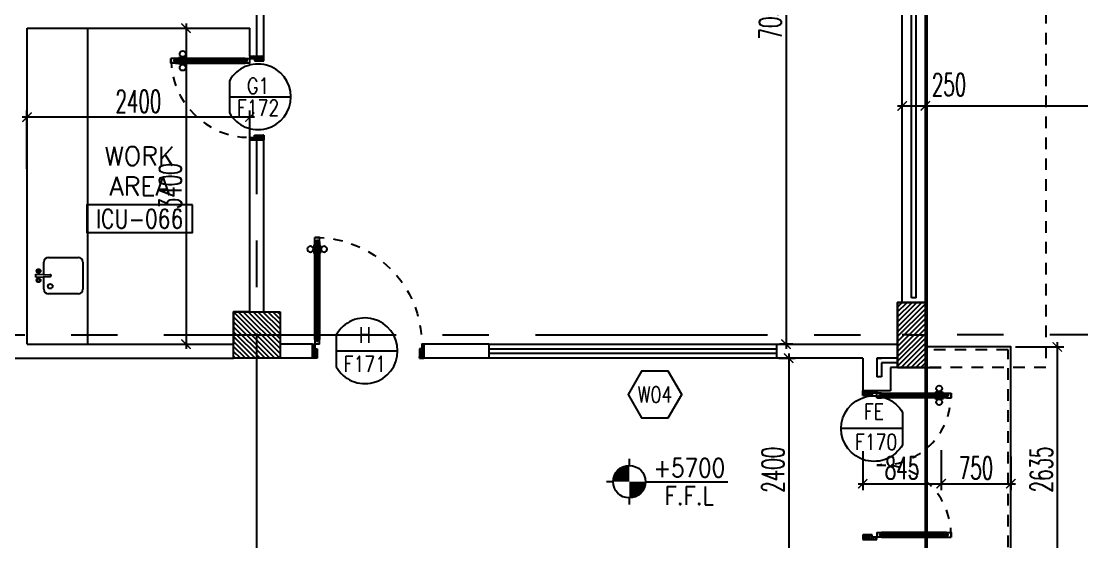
# Model space of a CAD drawing. Extents: x 276011.4 to 276105.3, y 57291.9 to 57371.4.
# Drawn here: x 276043.04 to 276054.46, y 57348.16 to 57353.76 of the extents above; entities that cross this region are included whole.
import ezdxf
from ezdxf.enums import TextEntityAlignment as Align

# ---------------------------------------------------------------- set-up
doc = ezdxf.new("R2010")
doc.units = 0
doc.header["$MEASUREMENT"] = 0
doc.header["$PDMODE"] = 34
for name, pattern in [('CENTERX2', [4, 2.5, -0.5, 0.5, -0.5]), ('HIDDEN', [0.375, 0.25, -0.125]), ('HIDDEN2', [0.1875, 0.125, -0.0625])]:
    doc.linetypes.add(name, pattern=pattern)
doc.layers.get('0').update_dxf_attribs({"linetype": 'CONTINUOUS'})
doc.layers.get('DEFPOINTS').update_dxf_attribs({"linetype": 'CONTINUOUS'})
for name, color, linetype in [('AXES', 11, 'CENTERX2'), ('COL', 5, 'CONTINUOUS'), ('DIM', 4, 'CONTINUOUS'), ('DOOR', 7, 'CONTINUOUS'), ('DOOR-CR', 2, 'CONTINUOUS'), ('DOOR-NO', 3, 'CONTINUOUS'), ('HAT', 8, 'CONTINUOUS'), ('HIDDEN', 9, 'HIDDEN2'), ('INSUL', 4, 'CONTINUOUS'), ('LEV-PL', 3, 'CONTINUOUS'), ('NON-MEDICAL', 5, 'CONTINUOUS'), ('RM-BOX', 4, 'CONTINUOUS'), ('RM-NAME', 2, 'CONTINUOUS'), ('RM-NO', 2, 'CONTINUOUS'), ('ROOF', 7, 'CONTINUOUS'), ('STR', 5, 'CONTINUOUS'), ('WALL', 2, 'CONTINUOUS'), ('WIN', 3, 'CONTINUOUS'), ('WIN-BOX', 4, 'CONTINUOUS'), ('WIN-NO', 5, 'CONTINUOUS')]:
    doc.layers.add(name, color=color, linetype=linetype)
doc.styles.add('ROMANS', font='ROMANS.shx', dxfattribs={"width": 0.6})
doc.styles.add('S', font='ROMANS.SHX')
doc.dimstyles.new('STANDARD in', dxfattribs={"dimtxt": 0.24, "dimasz": 0.1, "dimexe": 0.07, "dimexo": 0.05, "dimgap": 0.05, "dimtad": 1, "dimdec": 0, "dimlfac": 1000, "dimzin": 0, "dimdsep": 46, "dimtxsty": 'ROMANS', "dimblk": 'ARCHTICK', "dimcen": 0.05, "dimdle": 0.05, "dimclrd": 4, "dimclre": 4, "dimclrt": 2, "dimadec": 0, "dimazin": 0, "dimtfac": 1, "dimtdec": 0, "dimtmove": 2, "dimatfit": 3, "dimfxl": 0, "dimtolj": 1, "dimtzin": 0, "dimarcsym": 0})

# ---------------------------------------------------------------- blocks, each defined once
blk = doc.blocks.new('*X15')
at = {"color": 0}
for p, q in [((80579, 169940), (81029, 170390)), ((80579, 169993), (80976, 170390)), ((80579, 170046), (80923, 170390)), ((80579, 170099), (80870, 170390)), ((80579, 170152), (80817, 170390)), ((80579, 170205), (80764, 170390)), ((80579, 170258), (80711, 170390)), ((80579, 170311), (80658, 170390)), ((80579, 170364), (80605, 170390)), ((80582, 169890), (81079, 170387)), ((80635, 169890), (81079, 170334)), ((80688, 169890), (81079, 170281)), ((80741, 169890), (81079, 170228)), ((80794, 169890), (81079, 170175)), ((80847, 169890), (81079, 170122)), ((80900, 169890), (81079, 170069)), ((80953, 169890), (81079, 170016)), ((81006, 169890), (81079, 169963)), ((81059, 169890), (81079, 169910))]:
    blk.add_line(p, q, dxfattribs=at)
blk = doc.blocks.new('COL50')
at = {"layer": 'COL'}
blk.add_lwpolyline([(-250, 250), (-250, -250), (250, -250), (250, 250)], close=True, dxfattribs=at)
blk = doc.blocks.new('WW1')
at = {"layer": 'WIN-BOX'}
blk.add_lwpolyline([(144, -250), (289, 0), (144, 250), (-144, 250), (-289, 0), (-144, -250)], close=True, dxfattribs=at)
at = {"layer": 'WIN-NO', "style": 'ROMANS', "width": 0.8}
blk.add_attdef('W00', text='', height=170, dxfattribs=at).set_placement((0, 0), align=Align.MIDDLE)
blk = doc.blocks.new('RM1')
at = {"layer": 'RM-BOX'}
blk.add_lwpolyline([(570, -200), (-570, -200), (-570, -500), (570, -500)], close=True, dxfattribs=at)
at = {"layer": 'RM-NAME', "style": 'ROMANS'}
for tag, p in [('ROOMNAME1', (0, 324)), ('ROOMNAME2', (0, 0))]:
    blk.add_attdef(tag, text='', height=200, dxfattribs=at).set_placement(p, align=Align.MIDDLE)
at = {"layer": 'RM-NO', "style": 'ROMANS', "width": 0.8}
blk.add_attdef('ROOMNO', text='', height=200, dxfattribs=at).set_placement((0, -350), align=Align.MIDDLE)
blk = doc.blocks.new('DOOR90')
at = {"layer": 'DOOR', "color": 0, "linetype": 'ByBlock'}
for p, q in [((-150, 0), (-150, -25)), ((-150, 0), (0, 0)), ((0, -50), (0, 0)), ((-1000, -25), (-1000, -75)), ((-1000, -75), (-1000, -25)), ((-950, -25), (-1000, -25)), ((-950, -75), (-1000, -75)), ((-970, -42), (-970, -58)), ((-950, -42), (-970, -42)), ((-950, -58), (-970, -58)), ((-950, -25), (-950, -42)), ((-950, -58), (-950, -75)), ((-918, -25), (-918, -18)), ((-828, -18), (-918, -18)), ((-918, -75), (-918, -82)), ((-828, -82), (-918, -82)), ((-905, -18), (-905, -9)), ((-905, -9), (-840, -9)), ((-905, -18), (-840, -18)), ((-905, -82), (-905, -91)), ((-905, -82), (-840, -82)), ((-905, -91), (-840, -91)), ((-840, -18), (-840, -9)), ((-840, -82), (-840, -91)), ((-828, -25), (-828, -18)), ((-828, -75), (-828, -82)), ((-200, -42), (-200, -25)), ((-200, -25), (-150, -25)), ((-180, -42), (-200, -42)), ((-200, -75), (-200, -58)), ((-200, -58), (-180, -58)), ((-150, -75), (-200, -75)), ((-180, -58), (-180, -42)), ((-150, -75), (-150, -25)), ((-150, -25), (-100, -25)), ((-100, -25), (-100, -50)), ((-100, -50), (0, -50)), ((-150, -900), (-150, -875)), ((-150, -875), (-100, -875)), ((0, -900), (-150, -900)), ((-150, -900), (0, -900)), ((-100, -850), (0, -850)), ((-100, -875), (-100, -850)), ((0, -850), (0, -900))]:
    blk.add_line(p, q, dxfattribs=at)
at = {"layer": 'DOOR', "color": 9, "linetype": 'ByBlock'}
for p, q in [((0, -50), (-114, 0)), ((0, -50), (-40, 0)), ((0, -50), (-100, -37)), ((0, -850), (-114, -900)), ((0, -850), (-100, -863)), ((0, -850), (-40, -900))]:
    blk.add_line(p, q, dxfattribs=at)
at = {"layer": 'DOOR', "linetype": 'ByBlock'}
for p, q in [((-200, -25), (-950, -25)), ((-200, -42), (-950, -42)), ((-200, -58), (-950, -58)), ((-950, -75), (-200, -75))]:
    blk.add_line(p, q, dxfattribs=at)
at = {"layer": 'DOOR', "color": 0, "linetype": 'ByBlock'}
for centre in [(-873, 24), (-873, -124)]:
    blk.add_circle(centre, 32.4, dxfattribs=at)
at = {"layer": 'DOOR', "color": 9, "linetype": 'ByBlock'}
for centre, radius, start, end in [((0, -50), 154, 161.1053, 166.2858), ((0, -50), 134, 158.1598, 169.28), ((0, -50), 94.4, 148.0182, 180), ((0, -50), 74.4, 137.7764, 180), ((0, -50), 114, 154.0838, 167.3774), ((0, -50), 54.4, 113.2074, 180), ((0, -50), 34.4, 90, 180), ((0, -50), 14.4, 90, 180), ((0, -850), 154, 193.7142, 198.8947), ((0, -850), 134, 190.72, 201.8402), ((0, -850), 94.4, 180, 211.9818), ((0, -850), 74.4, 180, 222.2236), ((0, -850), 54.4, 180, 246.7926), ((0, -850), 34.4, 180, 270), ((0, -850), 14.4, 180, 270)]:
    blk.add_arc(centre, radius, start, end, dxfattribs=at)
at = {"layer": 'DOOR', "linetype": 'HIDDEN', "ltscale": 0.5}
blk.add_arc((-150, -25), 850, 180, 270, dxfattribs=at)
blk = doc.blocks.new('DD1')
at = {"layer": 'DOOR-CR'}
blk.add_line((-308, 0), (353, 0), dxfattribs=at)
blk.add_lwpolyline([(-308, -173, 3.820224), (-308, 173)], format="xyb", close=True, dxfattribs=at)
at = {"layer": 'DOOR-NO', "color": 255, "style": 'ROMANS', "width": 0.8}
for tag, p in [('G', (0, 184)), ('000', (0, -141))]:
    blk.add_attdef(tag, text='', height=204, dxfattribs=at).set_placement(p, align=Align.MIDDLE)
blk = doc.blocks.new('LEV1')
at = {"layer": 'LEV-PL'}
for p, q in [((0, 245), (0, 175)), ((-175, 0), (-245, 0)), ((175, 0), (1061, 0)), ((0, -175), (0, -245))]:
    blk.add_line(p, q, dxfattribs=at)
at = {"layer": 'LEV-PL', "const_width": 175}
for points in [[(-88, 0, -0.414214), (0, 88, -1)], [(88, 0, -0.414214), (0, -88, -1)]]:
    blk.add_lwpolyline(points, format="xyb", dxfattribs=at)
at = {"layer": 'LEV-PL'}
blk.add_circle((0, 0), 175, dxfattribs=at)
at = {"layer": 'LEV-PL', "color": 4, "style": 'S', "width": 0.85}
for tag, p in [('+0000', (646, 50)), ('F.F.L.', (646, -250))]:
    blk.add_attdef(tag, text='', height=200, dxfattribs=at).set_placement(p, align=Align.CENTER)
blk = doc.blocks.new('C11')
at = {"layer": 'HAT'}
h = blk.add_hatch(dxfattribs=at)
h.set_pattern_fill('ANSI31', color=256, scale=300, style=0)
h.set_pattern_definition([(45, (-248556.182, -75061.005), (-26.5165043, 26.5165043), [])])
h.paths.add_polyline_path([(300, 700), (0, 700), (0, 350), (300, 350)])
h.paths.add_polyline_path([(300, 350), (0, 350), (0, 0), (300, 0)])
at = {"layer": 'COL'}
blk.add_lwpolyline([(300, 700), (300, 0), (0, 0), (0, 700)], close=True, dxfattribs=at)
blk = doc.blocks.new('A$C1DFA4FE8')
at = {"layer": 'DOOR', "color": 0, "linetype": 'ByBlock'}
for p, q in [((0, 1631), (0, 1581)), ((0, 1581), (0, 1631)), ((50, 1631), (0, 1631)), ((30, 1614), (30, 1598)), ((50, 1614), (30, 1614)), ((50, 1631), (50, 1614)), ((750, 1614), (750, 1631)), ((750, 1631), (800, 1631)), ((770, 1614), (750, 1614)), ((770, 1598), (770, 1614)), ((950, 1656), (800, 1656)), ((800, 1656), (800, 1631)), ((800, 1581), (800, 1631)), ((800, 1631), (850, 1631)), ((850, 1631), (850, 1606)), ((850, 1606), (950, 1606)), ((950, 1606), (950, 1656)), ((50, 1581), (0, 1581)), ((50, 1598), (30, 1598)), ((50, 1598), (50, 1581)), ((750, 1581), (750, 1598)), ((750, 1598), (770, 1598)), ((800, 1581), (750, 1581)), ((0, 81), (0, 131)), ((0, 131), (0, 81)), ((50, 131), (0, 131)), ((50, 114), (50, 131)), ((83, 131), (83, 138)), ((173, 138), (83, 138)), ((95, 138), (95, 147)), ((95, 147), (160, 147)), ((95, 138), (160, 138)), ((160, 138), (160, 147)), ((173, 131), (173, 138)), ((750, 131), (750, 114)), ((800, 131), (750, 131)), ((800, 131), (800, 81)), ((50, 81), (0, 81)), ((30, 98), (30, 114)), ((50, 114), (30, 114)), ((50, 98), (30, 98)), ((50, 81), (50, 98)), ((83, 81), (83, 74)), ((173, 74), (83, 74)), ((95, 74), (95, 65)), ((95, 74), (160, 74)), ((95, 65), (160, 65)), ((160, 74), (160, 65)), ((173, 81), (173, 74)), ((750, 114), (770, 114)), ((750, 98), (750, 81)), ((770, 98), (750, 98)), ((750, 81), (800, 81)), ((770, 114), (770, 98)), ((800, 56), (800, 81)), ((800, 81), (850, 81)), ((950, 56), (800, 56)), ((850, 106), (950, 106)), ((850, 81), (850, 106)), ((950, 106), (950, 56))]:
    blk.add_line(p, q, dxfattribs=at)
at = {"layer": 'DOOR', "linetype": 'ByBlock'}
for p, q in [((750, 1631), (50, 1631)), ((750, 1614), (50, 1614)), ((750, 1598), (50, 1598)), ((50, 1581), (750, 1581)), ((50, 131), (750, 131)), ((750, 114), (50, 114)), ((750, 98), (50, 98)), ((750, 81), (50, 81))]:
    blk.add_line(p, q, dxfattribs=at)
at = {"layer": 'DOOR', "color": 9, "linetype": 'ByBlock'}
for p, q in [((950, 1606), (837, 1656)), ((950, 1606), (850, 1619)), ((950, 1606), (910, 1656)), ((950, 106), (837, 56)), ((950, 106), (850, 93)), ((950, 106), (910, 56))]:
    blk.add_line(p, q, dxfattribs=at)
at = {"layer": 'DOOR', "color": 0, "linetype": 'ByBlock'}
for centre in [(128, 179), (128, 32)]:
    blk.add_circle(centre, 32.4, dxfattribs=at)
at = {"layer": 'DOOR', "linetype": 'HIDDEN', "ltscale": 0.5}
for centre, start, end in [((752, 1606), 178.0938, 273.7249), ((752, 106), 86.2751, 181.9062)]:
    blk.add_arc(centre, 752, start, end, dxfattribs=at)
at = {"layer": 'DOOR', "color": 9, "linetype": 'ByBlock'}
for centre, radius, start, end in [((950, 1606), 154, 161.1053, 166.2858), ((950, 1606), 134, 158.1598, 169.28), ((950, 1606), 114, 154.0838, 167.3774), ((950, 1606), 94.4, 148.0182, 180), ((950, 1606), 74.4, 137.7764, 180), ((950, 1606), 54.4, 113.2074, 180), ((950, 1606), 34.4, 90, 180), ((950, 1606), 14.4, 90, 180), ((950, 106), 154, 193.7142, 198.8947), ((950, 106), 134, 190.72, 201.8402), ((950, 106), 114, 192.6226, 205.9162), ((950, 106), 94.4, 180, 211.9818), ((950, 106), 74.4, 180, 222.2236), ((950, 106), 54.4, 180, 246.7926), ((950, 106), 34.4, 180, 270), ((950, 106), 14.4, 180, 270)]:
    blk.add_arc(centre, radius, start, end, dxfattribs=at)
blk = doc.blocks.new('_ARCHTICK')
at = {"color": 0, "linetype": 'ByBlock', "const_width": 0.15}
blk.add_lwpolyline([(-0.5, -0.5), (0.5, 0.5)], dxfattribs=at)
blk = doc.blocks.new('*D540')
at = {"layer": 'DEFPOINTS', "color": 0, "linetype": 'ByBlock', "ltscale": 0.3}
for p in [(276043.1, 57352.726), (276043.1, 57352.119), (276045.5, 57352.119)]:
    blk.add_point(p, dxfattribs=at)
at = {"layer": 'DIM', "color": 4, "linetype": 'ByBlock', "lineweight": -2, "ltscale": 0.3}
for p, q in [((276043.1, 57352.169), (276043.1, 57352.796)), ((276045.5, 57352.169), (276045.5, 57352.796)), ((276045.55, 57352.726), (276043.05, 57352.726))]:
    blk.add_line(p, q, dxfattribs=at)
at = {"layer": 'DIM', "color": 4, "linetype": 'ByBlock', "lineweight": -2, "ltscale": 0.3, "xscale": 0.1, "yscale": 0.1, "zscale": 0.1, "rotation": 180}
blk.add_blockref('_ARCHTICK', (276043.1, 57352.726), dxfattribs=at)
at = {"layer": 'DIM', "color": 4, "linetype": 'ByBlock', "lineweight": -2, "ltscale": 0.3, "xscale": 0.1, "yscale": 0.1, "zscale": 0.1}
blk.add_blockref('_ARCHTICK', (276045.5, 57352.726), dxfattribs=at)
at = {"layer": 'DIM', "color": 2, "linetype": 'ByBlock', "ltscale": 0.3, "insert": (276044.3, 57352.896), "char_height": 0.24, "attachment_point": 5, "style": 'ROMANS'}
blk.add_mtext('\\A1;2400', dxfattribs=at)
blk = doc.blocks.new('*D539')
at = {"layer": 'DEFPOINTS', "color": 0, "linetype": 'ByBlock', "ltscale": 0.3}
for p in [(276044.361, 57353.683), (276044.517, 57350.283), (276044.813, 57350.283)]:
    blk.add_point(p, dxfattribs=at)
at = {"layer": 'DIM', "color": 4, "linetype": 'ByBlock', "lineweight": -2, "ltscale": 0.3}
for p, q in [((276044.411, 57353.683), (276044.883, 57353.683)), ((276044.813, 57353.733), (276044.813, 57350.233)), ((276044.567, 57350.283), (276044.883, 57350.283))]:
    blk.add_line(p, q, dxfattribs=at)
at = {"layer": 'DIM', "color": 4, "linetype": 'ByBlock', "lineweight": -2, "ltscale": 0.3, "xscale": 0.1, "yscale": 0.1, "zscale": 0.1}
for p, rotation in [((276044.813, 57353.683), 90), ((276044.813, 57350.283), 270)]:
    blk.add_blockref('_ARCHTICK', p, dxfattribs=dict(at, rotation=rotation))
at = {"layer": 'DIM', "color": 2, "linetype": 'ByBlock', "ltscale": 0.3, "insert": (276044.643, 57351.983), "char_height": 0.24, "attachment_point": 5, "rotation": 90, "style": 'ROMANS'}
blk.add_mtext('\\A1;3400', dxfattribs=at)
blk = doc.blocks.new('*D538')
at = {"layer": 'DEFPOINTS', "color": 0, "linetype": 'ByBlock', "ltscale": 0.3}
for p in [(276050.338, 57357.333), (276051.274, 57350.283), (276051.397, 57350.283)]:
    blk.add_point(p, dxfattribs=at)
at = {"layer": 'DIM', "color": 4, "linetype": 'ByBlock', "lineweight": -2, "ltscale": 0.3}
for p, q in [((276050.388, 57357.333), (276051.344, 57357.333)), ((276051.274, 57357.383), (276051.274, 57350.233)), ((276051.347, 57350.283), (276051.204, 57350.283))]:
    blk.add_line(p, q, dxfattribs=at)
at = {"layer": 'DIM', "color": 4, "linetype": 'ByBlock', "lineweight": -2, "ltscale": 0.3, "xscale": 0.1, "yscale": 0.1, "zscale": 0.1}
for p, rotation in [((276051.274, 57357.333), 90), ((276051.274, 57350.283), 270)]:
    blk.add_blockref('_ARCHTICK', p, dxfattribs=dict(at, rotation=rotation))
at = {"layer": 'DIM', "color": 2, "linetype": 'ByBlock', "ltscale": 0.3, "insert": (276051.104, 57353.808), "char_height": 0.24, "attachment_point": 5, "rotation": 90, "style": 'ROMANS'}
blk.add_mtext('\\A1;7050', dxfattribs=at)
blk = doc.blocks.new('*D537')
at = {"layer": 'DEFPOINTS', "color": 0, "linetype": 'ByBlock', "ltscale": 0.3}
for p in [(276051.146, 57350.133), (276051.146, 57347.733), (276051.303, 57347.733)]:
    blk.add_point(p, dxfattribs=at)
at = {"layer": 'DIM', "color": 4, "linetype": 'ByBlock', "lineweight": -2, "ltscale": 0.3}
for p, q in [((276051.196, 57350.133), (276051.373, 57350.133)), ((276051.303, 57350.183), (276051.303, 57347.683)), ((276051.196, 57347.733), (276051.373, 57347.733))]:
    blk.add_line(p, q, dxfattribs=at)
at = {"layer": 'DIM', "color": 4, "linetype": 'ByBlock', "lineweight": -2, "ltscale": 0.3, "xscale": 0.1, "yscale": 0.1, "zscale": 0.1}
for p, rotation in [((276051.303, 57350.133), 90), ((276051.303, 57347.733), 270)]:
    blk.add_blockref('_ARCHTICK', p, dxfattribs=dict(at, rotation=rotation))
at = {"layer": 'DIM', "color": 2, "linetype": 'ByBlock', "ltscale": 0.3, "insert": (276051.133, 57348.933), "char_height": 0.24, "attachment_point": 5, "rotation": 90, "style": 'ROMANS'}
blk.add_mtext('\\A1;2400', dxfattribs=at)
blk = doc.blocks.new('DOOR100')
at = {"layer": 'DOOR', "color": 0, "linetype": 'ByBlock'}
for p, q in [((-25, 1300), (-75, 1300)), ((-75, 1300), (-25, 1300)), ((-75, 1250), (-75, 1300)), ((-42, 1270), (-58, 1270)), ((-58, 1250), (-58, 1270)), ((-42, 1250), (-42, 1270)), ((-25, 1250), (-25, 1300)), ((-82, 1205), (-91, 1205)), ((-91, 1205), (-91, 1140)), ((-75, 1218), (-82, 1218)), ((-82, 1128), (-82, 1218)), ((-82, 1205), (-82, 1140)), ((-58, 1250), (-75, 1250)), ((-25, 1250), (-42, 1250)), ((-25, 1218), (-18, 1218)), ((-18, 1128), (-18, 1218)), ((-18, 1205), (-9, 1205)), ((-18, 1205), (-18, 1140)), ((-9, 1205), (-9, 1140)), ((-82, 1140), (-91, 1140)), ((-75, 1128), (-82, 1128)), ((-25, 1128), (-18, 1128)), ((-18, 1140), (-9, 1140)), ((-1200, 0), (-1200, 150)), ((-1200, 150), (-1175, 150)), ((-1200, 150), (-1200, 0)), ((-1175, 150), (-1175, 100)), ((-75, 200), (-58, 200)), ((-75, 150), (-75, 200)), ((-75, 150), (-25, 150)), ((-58, 200), (-58, 180)), ((-58, 180), (-42, 180)), ((-42, 200), (-25, 200)), ((-42, 180), (-42, 200)), ((-25, 200), (-25, 150)), ((0, 150), (-25, 150)), ((-25, 150), (-25, 100)), ((0, 150), (0, 0)), ((-1150, 0), (-1200, 0)), ((-1175, 100), (-1150, 100)), ((-1150, 100), (-1150, 0)), ((-50, 100), (-50, 0)), ((-25, 100), (-50, 100)), ((-50, 0), (0, 0))]:
    blk.add_line(p, q, dxfattribs=at)
at = {"layer": 'DOOR', "linetype": 'ByBlock'}
for p, q in [((-75, 1250), (-75, 200)), ((-58, 200), (-58, 1250)), ((-42, 200), (-42, 1250)), ((-25, 200), (-25, 1250)), ((0, 0), (0, 150))]:
    blk.add_line(p, q, dxfattribs=at)
at = {"layer": 'DOOR', "color": 9, "linetype": 'ByBlock'}
for p, q in [((-1150, 0), (-1200, 114)), ((-1150, 0), (-1200, 40)), ((-1150, 0), (-1163, 100)), ((-50, 0), (0, 114)), ((-50, 0), (-37, 100)), ((-50, 0), (0, 40))]:
    blk.add_line(p, q, dxfattribs=at)
at = {"layer": 'DOOR', "color": 0, "linetype": 'ByBlock'}
for centre in [(-124, 1173), (24, 1173)]:
    blk.add_circle(centre, 32.4, dxfattribs=at)
at = {"layer": 'DOOR', "linetype": 'HIDDEN', "ltscale": 0.5}
blk.add_arc((-25, 150), 1150, 90, 180.0001, dxfattribs=at)
at = {"layer": 'DOOR', "color": 9, "linetype": 'ByBlock'}
for centre, radius, start, end in [((-1150, 0), 154, 103.7142, 108.8947), ((-1150, 0), 134, 100.72, 111.8402), ((-50, 0), 134, 68.1598, 79.28), ((-50, 0), 154, 71.1053, 76.2858), ((-1150, 0), 94.4, 90, 121.9818), ((-1150, 0), 74.4, 90, 132.2236), ((-1150, 0), 54.4, 90, 156.7926), ((-1150, 0), 34.4, 90, 180), ((-1150, 0), 14.4, 90, 180), ((-50, 0), 94.4, 58.0182, 90), ((-50, 0), 74.4, 47.7764, 90), ((-50, 0), 54.4, 23.2074, 90), ((-50, 0), 34.4, 0, 90), ((-50, 0), 14.4, 0, 90), ((-50, 0), 114, 64.0838, 77.3774)]:
    blk.add_arc(centre, radius, start, end, dxfattribs=at)
blk = doc.blocks.new('*D351')
at = {"layer": 'DEFPOINTS', "color": 0, "linetype": 'ByBlock', "ltscale": 0.3}
for p in [(276052.525, 57352.847), (276052.775, 57352.847), (276052.775, 57352.847)]:
    blk.add_point(p, dxfattribs=at)
at = {"layer": 'DIM', "color": 4, "linetype": 'ByBlock', "lineweight": -2, "ltscale": 0.3}
for p, q in [((276052.525, 57352.897), (276052.525, 57352.917)), ((276052.775, 57352.897), (276052.775, 57352.917)), ((276052.475, 57352.847), (276052.825, 57352.847))]:
    blk.add_line(p, q, dxfattribs=at)
at = {"layer": 'DIM', "color": 4, "linetype": 'ByBlock', "lineweight": -2, "ltscale": 0.3, "xscale": 0.1, "yscale": 0.1, "zscale": 0.1, "rotation": 180}
blk.add_blockref('_ARCHTICK', (276052.525, 57352.847), dxfattribs=at)
at = {"layer": 'DIM', "color": 4, "linetype": 'ByBlock', "lineweight": -2, "ltscale": 0.3, "xscale": 0.1, "yscale": 0.1, "zscale": 0.1}
blk.add_blockref('_ARCHTICK', (276052.775, 57352.847), dxfattribs=at)
at = {"layer": 'DIM', "color": 2, "linetype": 'ByBlock', "ltscale": 0.3, "insert": (276053.03, 57353.075), "char_height": 0.24, "attachment_point": 5, "style": 'ROMANS'}
blk.add_mtext('\\A1;250', dxfattribs=at)
blk = doc.blocks.new('*D350')
at = {"layer": 'DEFPOINTS', "color": 0, "linetype": 'ByBlock', "ltscale": 0.3}
for p in [(276062.415, 57352.847), (276052.775, 57352.573), (276062.415, 57352.573)]:
    blk.add_point(p, dxfattribs=at)
at = {"layer": 'DIM', "color": 4, "linetype": 'ByBlock', "lineweight": -2, "ltscale": 0.3}
for p, q in [((276052.775, 57352.623), (276052.775, 57352.917)), ((276062.415, 57352.623), (276062.415, 57352.917)), ((276052.725, 57352.847), (276062.465, 57352.847))]:
    blk.add_line(p, q, dxfattribs=at)
at = {"layer": 'DIM', "color": 4, "linetype": 'ByBlock', "lineweight": -2, "ltscale": 0.3, "xscale": 0.1, "yscale": 0.1, "zscale": 0.1, "rotation": 180}
blk.add_blockref('_ARCHTICK', (276052.775, 57352.847), dxfattribs=at)
at = {"layer": 'DIM', "color": 4, "linetype": 'ByBlock', "lineweight": -2, "ltscale": 0.3, "xscale": 0.1, "yscale": 0.1, "zscale": 0.1}
blk.add_blockref('_ARCHTICK', (276062.415, 57352.847), dxfattribs=at)
at = {"layer": 'DIM', "color": 2, "linetype": 'ByBlock', "ltscale": 0.3, "insert": (276057.595, 57353.017), "char_height": 0.24, "attachment_point": 5, "style": 'ROMANS'}
blk.add_mtext('\\A1;9640', dxfattribs=at)
blk = doc.blocks.new('*D349')
at = {"layer": 'DEFPOINTS', "color": 0, "linetype": 'ByBlock', "ltscale": 0.3}
for p in [(276052.1, 57349.184), (276052.945, 57349.192), (276052.945, 57348.782)]:
    blk.add_point(p, dxfattribs=at)
at = {"layer": 'DIM', "color": 4, "linetype": 'ByBlock', "lineweight": -2, "ltscale": 0.3}
for p, q in [((276052.1, 57349.134), (276052.1, 57348.712)), ((276052.945, 57349.142), (276052.945, 57348.712)), ((276052.05, 57348.782), (276052.995, 57348.782))]:
    blk.add_line(p, q, dxfattribs=at)
at = {"layer": 'DIM', "color": 4, "linetype": 'ByBlock', "lineweight": -2, "ltscale": 0.3, "xscale": 0.1, "yscale": 0.1, "zscale": 0.1, "rotation": 180}
blk.add_blockref('_ARCHTICK', (276052.1, 57348.782), dxfattribs=at)
at = {"layer": 'DIM', "color": 4, "linetype": 'ByBlock', "lineweight": -2, "ltscale": 0.3, "xscale": 0.1, "yscale": 0.1, "zscale": 0.1}
blk.add_blockref('_ARCHTICK', (276052.945, 57348.782), dxfattribs=at)
at = {"layer": 'DIM', "color": 2, "linetype": 'ByBlock', "ltscale": 0.3, "insert": (276052.523, 57348.952), "char_height": 0.24, "attachment_point": 5, "style": 'ROMANS'}
blk.add_mtext('\\A1;845', dxfattribs=at)
blk = doc.blocks.new('*D348')
at = {"layer": 'DEFPOINTS', "color": 0, "linetype": 'ByBlock', "ltscale": 0.3}
for p in [(276052.945, 57349.192), (276053.695, 57349.126), (276053.695, 57348.782)]:
    blk.add_point(p, dxfattribs=at)
at = {"layer": 'DIM', "color": 4, "linetype": 'ByBlock', "lineweight": -2, "ltscale": 0.3}
for p, q in [((276052.945, 57349.142), (276052.945, 57348.712)), ((276053.695, 57349.076), (276053.695, 57348.712)), ((276052.895, 57348.782), (276053.745, 57348.782))]:
    blk.add_line(p, q, dxfattribs=at)
at = {"layer": 'DIM', "color": 4, "linetype": 'ByBlock', "lineweight": -2, "ltscale": 0.3, "xscale": 0.1, "yscale": 0.1, "zscale": 0.1, "rotation": 180}
blk.add_blockref('_ARCHTICK', (276052.945, 57348.782), dxfattribs=at)
at = {"layer": 'DIM', "color": 4, "linetype": 'ByBlock', "lineweight": -2, "ltscale": 0.3, "xscale": 0.1, "yscale": 0.1, "zscale": 0.1}
blk.add_blockref('_ARCHTICK', (276053.695, 57348.782), dxfattribs=at)
at = {"layer": 'DIM', "color": 2, "linetype": 'ByBlock', "ltscale": 0.3, "insert": (276053.32, 57348.952), "char_height": 0.24, "attachment_point": 5, "style": 'ROMANS'}
blk.add_mtext('\\A1;750', dxfattribs=at)
blk = doc.blocks.new('*D347')
at = {"layer": 'DEFPOINTS', "color": 0, "linetype": 'ByBlock', "ltscale": 0.3}
for p in [(276053.695, 57350.254), (276053.695, 57347.619), (276054.195, 57347.619)]:
    blk.add_point(p, dxfattribs=at)
at = {"layer": 'DIM', "color": 4, "linetype": 'ByBlock', "lineweight": -2, "ltscale": 0.3}
for p, q in [((276053.745, 57350.254), (276054.265, 57350.254)), ((276054.195, 57350.304), (276054.195, 57347.569)), ((276053.745, 57347.619), (276054.265, 57347.619))]:
    blk.add_line(p, q, dxfattribs=at)
at = {"layer": 'DIM', "color": 4, "linetype": 'ByBlock', "lineweight": -2, "ltscale": 0.3, "xscale": 0.1, "yscale": 0.1, "zscale": 0.1}
for p, rotation in [((276054.195, 57350.254), 90), ((276054.195, 57347.619), 270)]:
    blk.add_blockref('_ARCHTICK', p, dxfattribs=dict(at, rotation=rotation))
at = {"layer": 'DIM', "color": 2, "linetype": 'ByBlock', "ltscale": 0.3, "insert": (276054.025, 57348.936), "char_height": 0.24, "attachment_point": 5, "rotation": 90, "style": 'ROMANS'}
blk.add_mtext('\\A1;2635', dxfattribs=at)

msp = doc.modelspace()

# ---------------------------------------------------------------- linework, layer by layer
at = {"layer": 'AXES'}
for p, q in [((276045.5755, 57353.3829), (276045.5755, 57370.7113)), ((276052.7755, 57291.8986), (276052.7755, 57370.3613)), ((276052.7955, 57291.8986), (276052.7955, 57370.3613)), ((276045.5755, 57291.8986), (276045.5755, 57352.4829)), ((276036.5755, 57350.3829), (276052.7955, 57350.3829)), ((276104.6155, 57350.3829), (276052.5255, 57350.3829))]:
    msp.add_line(p, q, dxfattribs=at)
at = {"layer": 'HIDDEN'}
for p, q in [((276054.0705, 57357.6829), (276054.0705, 57350.0329)), ((276054.0705, 57350.0329), (276052.7955, 57350.0329))]:
    msp.add_line(p, q, dxfattribs=at)
at = {"layer": 'INSUL'}
for p, q in [((276052.6255, 57350.7829), (276052.6255, 57357.3329)), ((276052.6755, 57350.7829), (276052.6755, 57357.3329)), ((276052.6755, 57350.7829), (276052.6255, 57350.7829)), ((276052.2505, 57350.1329), (276052.2505, 57349.9329)), ((276052.2505, 57350.1329), (276052.3005, 57350.1329)), ((276052.4755, 57350.1329), (276052.2505, 57350.1329)), ((276052.3005, 57350.0829), (276052.3005, 57349.9329)), ((276052.4755, 57350.0829), (276052.3005, 57350.0829)), ((276052.3005, 57349.9329), (276052.2505, 57349.9329))]:
    msp.add_line(p, q, dxfattribs=at)
at = {"layer": 'NON-MEDICAL'}
for p, q in [((276043.756, 57350.2829), (276043.756, 57353.6829)), ((276043.2819, 57351.0309), (276043.2819, 57351.1674)), ((276043.3318, 57351.2173), (276043.6528, 57351.2173)), ((276043.7027, 57351.1674), (276043.7027, 57350.8745)), ((276043.1937, 57351.037), (276043.349, 57351.0309)), ((276043.1937, 57351.0049), (276043.1937, 57351.037)), ((276043.1937, 57351.0049), (276043.349, 57351.011)), ((276043.2819, 57350.8745), (276043.2819, 57351.011)), ((276043.6528, 57350.8246), (276043.3318, 57350.8246))]:
    msp.add_line(p, q, dxfattribs=at)
for centre, radius in [((276043.2248, 57351.0707), 0.0217), ((276043.2248, 57351.0707), 0.014), ((276043.2248, 57350.9712), 0.0217), ((276043.2248, 57350.9712), 0.014), ((276043.3513, 57350.9065), 0.0255)]:
    msp.add_circle(centre, radius, dxfattribs=at)
for centre, radius, start, end in [((276043.3318, 57351.1674), 0.0499, 90, 180), ((276043.6528, 57351.1674), 0.0499, 0, 90), ((276043.349, 57351.021), 0.00997, 270, 90), ((276043.3318, 57350.8745), 0.0499, 180, 270), ((276043.6528, 57350.8745), 0.0499, 270, 0)]:
    msp.add_arc(centre, radius, start, end, dxfattribs=at)
at = {"layer": 'ROOF'}
for q in [(276052.7955, 57357.4829), (276052.9455, 57350.0329)]:
    msp.add_line((276052.7955, 57350.0329), q, dxfattribs=at)
at = {"layer": 'STR'}
msp.add_lwpolyline([(276052.7955, 57347.6188), (276053.6955, 57347.6188), (276053.6955, 57350.2538), (276052.7955, 57350.2538)], dxfattribs=at)
at = {"layer": 'STR', "linetype": 'HIDDEN2'}
msp.add_lwpolyline([(276052.7955, 57347.6488), (276053.6655, 57347.6488), (276053.6655, 57350.2238), (276052.7955, 57350.2238)], dxfattribs=at)
at = {"layer": 'WALL'}
for p, q in [((276045.6505, 57353.3829), (276045.6505, 57357.3329)), ((276052.5255, 57350.7329), (276052.5255, 57357.3329)), ((276052.7755, 57350.7329), (276052.7755, 57357.3329)), ((276043.1005, 57350.2829), (276043.1005, 57353.6829)), ((276045.5005, 57353.3829), (276045.5005, 57353.6829)), ((276045.5005, 57350.6329), (276045.5005, 57352.4829)), ((276045.6505, 57350.6329), (276045.6505, 57352.4829)), ((276052.1005, 57350.1329), (276052.1005, 57349.7829)), ((276052.4005, 57350.0329), (276052.4005, 57349.7829)), ((276052.7755, 57350.0329), (276052.4005, 57350.0329)), ((276052.4005, 57349.7829), (276052.1005, 57349.7829))]:
    msp.add_line(p, q, dxfattribs=at)
at = {"layer": 'WALL', "linetype": 'ByBlock'}
for p, q in [((276043.1005, 57353.6829), (276045.5005, 57353.6829)), ((276045.5005, 57353.3829), (276045.6505, 57353.3829)), ((276045.5005, 57352.4829), (276045.6505, 57352.4829)), ((276043.1005, 57350.2829), (276045.3255, 57350.2829)), ((276046.1755, 57350.2829), (276045.8255, 57350.2829)), ((276046.1755, 57350.2829), (276046.1755, 57350.1329)), ((276048.0755, 57350.2829), (276047.3755, 57350.2829)), ((276047.3755, 57350.2829), (276047.3755, 57350.1329)), ((276048.0755, 57350.2829), (276048.0755, 57350.1329)), ((276051.1755, 57350.1329), (276051.1755, 57350.2829)), ((276051.1755, 57350.2829), (276052.1005, 57350.2829)), ((276052.1005, 57350.2829), (276052.4755, 57350.2829)), ((276042.4687, 57350.1329), (276045.3255, 57350.1329)), ((276046.1755, 57350.1329), (276045.8226, 57350.1329)), ((276048.0755, 57350.1329), (276047.3755, 57350.1329)), ((276052.1005, 57350.1329), (276051.1755, 57350.1329)), ((276052.7755, 57350.0329), (276052.7755, 57350.0329))]:
    msp.add_line(p, q, dxfattribs=at)
at = {"layer": 'WALL', "linetype": 'ByBlock', "ltscale": 0.3}
for p, q in [((276045.5005, 57350.6329), (276045.3255, 57350.6329)), ((276045.3255, 57350.6329), (276045.3255, 57350.2829)), ((276045.6505, 57350.6329), (276045.8255, 57350.6329)), ((276045.8255, 57350.6329), (276045.8255, 57350.2829)), ((276045.8255, 57350.1329), (276045.3255, 57350.1329))]:
    msp.add_line(p, q, dxfattribs=at)
msp.add_lwpolyline([(276052.4755, 57350.0329), (276052.7755, 57350.0329), (276052.7755, 57350.7329), (276052.4755, 57350.7329)], close=True, dxfattribs=at)
at = {"layer": 'WIN', "linetype": 'ByBlock'}
for p, q in [((276048.0755, 57350.2829), (276051.1755, 57350.2829)), ((276048.0755, 57350.2329), (276051.1755, 57350.2329)), ((276051.1755, 57350.1829), (276048.0755, 57350.1829)), ((276051.1755, 57350.1329), (276048.0755, 57350.1329))]:
    msp.add_line(p, q, dxfattribs=at)

# ---------------------------------------------------------------- block references
at = {"layer": 'COL', "linetype": 'ByBlock', "xscale": 0.001, "yscale": 0.001, "zscale": 0.001}
msp.add_blockref('C11', (276052.4755, 57350.0329), dxfattribs=at)
at = {"layer": 'COL', "xscale": -0.001, "yscale": 0.001, "zscale": 0.001}
msp.add_blockref('COL50', (276045.5755, 57350.3829), dxfattribs=at)
at = {"layer": 'DOOR', "color": 0, "linetype": 'ByBlock', "xscale": 0.001, "yscale": 0.001, "zscale": 0.001}
msp.add_blockref('DOOR90', (276045.6505, 57353.3829), dxfattribs=at)
at = {"layer": 'DOOR', "xscale": -0.001, "yscale": 0.001, "zscale": 0.001}
msp.add_blockref('DOOR100', (276046.1755, 57350.1329), dxfattribs=at)
at = {"layer": 'DOOR', "color": 0, "linetype": 'ByBlock', "xscale": 0.001, "yscale": 0.001, "zscale": 0.001, "rotation": 180}
msp.add_blockref('A$C1DFA4FE8', (276053.0512, 57349.8389), dxfattribs=at)
at = {"layer": 'DOOR-NO'}
ref = msp.add_blockref('DD1', (276045.5894, 57352.9447), dxfattribs=dict(at, xscale=0.001, yscale=0.001, zscale=0.001))
ref.add_attrib('G', 'G1', dxfattribs={"height": 0.17, "style": 'ROMANS', "width": 0.8}).set_placement((276045.5894, 57353.0626), align=Align.MIDDLE)
ref.add_attrib('000', 'F172', dxfattribs={"height": 0.17, "style": 'ROMANS', "width": 0.8}).set_placement((276045.5894, 57352.8268), align=Align.MIDDLE)
ref = msp.add_blockref('DD1', (276046.739, 57350.2124), dxfattribs=dict(at, xscale=0.001, yscale=0.001, zscale=0.001))
ref.add_attrib('G', 'H', dxfattribs={"height": 0.17, "style": 'ROMANS', "width": 0.8}).set_placement((276046.739, 57350.3829), align=Align.MIDDLE)
ref.add_attrib('000', 'F171', dxfattribs={"height": 0.17, "style": 'ROMANS', "width": 0.8}).set_placement((276046.739, 57350.07), align=Align.MIDDLE)
ref = msp.add_blockref('DD1', (276052.2207, 57349.3755), dxfattribs=dict(at, xscale=-0.001, yscale=0.001, zscale=0.001))
ref.add_attrib('G', 'FE', dxfattribs={"height": 0.17, "style": 'ROMANS', "width": 0.8}).set_placement((276052.2207, 57349.5578), align=Align.MIDDLE)
ref.add_attrib('000', 'F170', dxfattribs={"height": 0.17, "style": 'ROMANS', "width": 0.8}).set_placement((276052.2445, 57349.2315), align=Align.MIDDLE)
at = {"layer": 'HAT', "xscale": -0.001, "yscale": 0.001, "zscale": 0.001}
msp.add_blockref('*X15', (276126.4047, 57180.2432), dxfattribs=at)
at = {"layer": 'LEV-PL', "xscale": 0.001, "yscale": 0.001, "zscale": 0.001}
msp.add_blockref('LEV1', (276049.5866, 57348.8041), dxfattribs=at).add_auto_attribs({'F.F.L.': 'F.F.L', '+0000': '+5700'})
at = {"layer": 'RM-NAME', "xscale": 0.001, "yscale": 0.001, "zscale": 0.001}
msp.add_blockref('RM1', (276044.313, 57351.9834), dxfattribs=at).add_auto_attribs({'ROOMNO': 'ICU-066', 'ROOMNAME2': 'AREA', 'ROOMNAME1': 'WORK'})
at = {"layer": 'WIN-NO', "xscale": 0.001, "yscale": 0.001, "zscale": 0.001}
msp.add_blockref('WW1', (276049.8622, 57349.7419), dxfattribs=at).add_auto_attribs({'W00': 'W04'})

# ---------------------------------------------------------------- dimensions: what is measured, and where the dimension line sits
at = {"layer": 'DIM', "linetype": 'ByBlock', "ltscale": 0.3}
for base, p1, p2, picture, middle in [((276051.2744, 57350.2829), (276050.338, 57357.3329), (276051.3973, 57350.2829), '*D538', (276051.1044, 57353.8079)), ((276044.8128, 57350.2829), (276044.3612, 57353.6829), (276044.5168, 57350.2829), '*D539', (276044.6428, 57351.9829)), ((276054.1955, 57347.6188), (276053.6955, 57350.2538), (276053.6955, 57347.6188), '*D347', (276054.0255, 57348.9363)), ((276051.3032, 57347.7329), (276051.1456, 57350.1329), (276051.1456, 57347.7329), '*D537', (276051.1332, 57348.9329))]:
    dim = msp.add_linear_dim(base=base, p1=p1, p2=p2, angle=90, dimstyle='STANDARD in', dxfattribs=at)
    dim.commit()
    dim.dimension.update_dxf_attribs({"geometry": picture, "text_midpoint": middle})
dim = msp.add_linear_dim(base=(276052.7755, 57352.8467), p1=(276052.5255, 57352.8467), p2=(276052.7755, 57352.8467), dimstyle='STANDARD in', dxfattribs=at)
dim.commit()
dim.dimension.update_dxf_attribs({"geometry": '*D351', "text_midpoint": (276053.0304, 57353.0749), "dimtype": 160})
for base, p1, p2, picture, middle in [((276062.4155, 57352.8467), (276052.7755, 57352.5726), (276062.4155, 57352.5726), '*D350', (276057.5955, 57353.0167)), ((276043.1005, 57352.7259), (276045.5005, 57352.1193), (276043.1005, 57352.1193), '*D540', (276044.3005, 57352.8959)), ((276052.9455, 57348.7825), (276052.1005, 57349.1843), (276052.9455, 57349.1917), '*D349', (276052.523, 57348.9525)), ((276053.6955, 57348.7825), (276052.9455, 57349.1917), (276053.6955, 57349.1262), '*D348', (276053.3205, 57348.9525))]:
    dim = msp.add_linear_dim(base=base, p1=p1, p2=p2, dimstyle='STANDARD in', dxfattribs=at)
    dim.commit()
    dim.dimension.update_dxf_attribs({"geometry": picture, "text_midpoint": middle})

doc.saveas('drawing.dxf')
